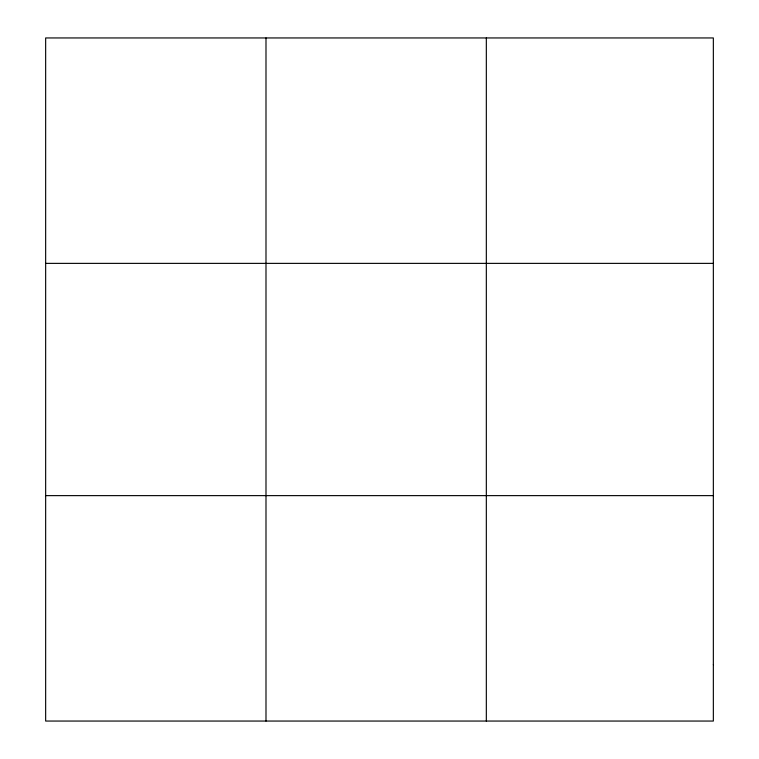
<?xml version="1.0" encoding="UTF-8"?>
<svg xmlns="http://www.w3.org/2000/svg" width="759" height="759" viewBox="0 0 759 759"><rect width="100%" height="100%" fill="white"/><g stroke="black" fill="none" stroke-linecap="round" stroke-linejoin="round"><path stroke-width="1.14" d="M265.992 37.95L265.992 721.05M486.329 37.95L486.329 721.05M45.654 263.373L713.346 263.373M45.654 495.627L713.346 495.627M713.346 664.694L713.346 721.05L45.654 721.05L45.654 37.95L713.346 37.95L713.346 664.694"/></g></svg>
